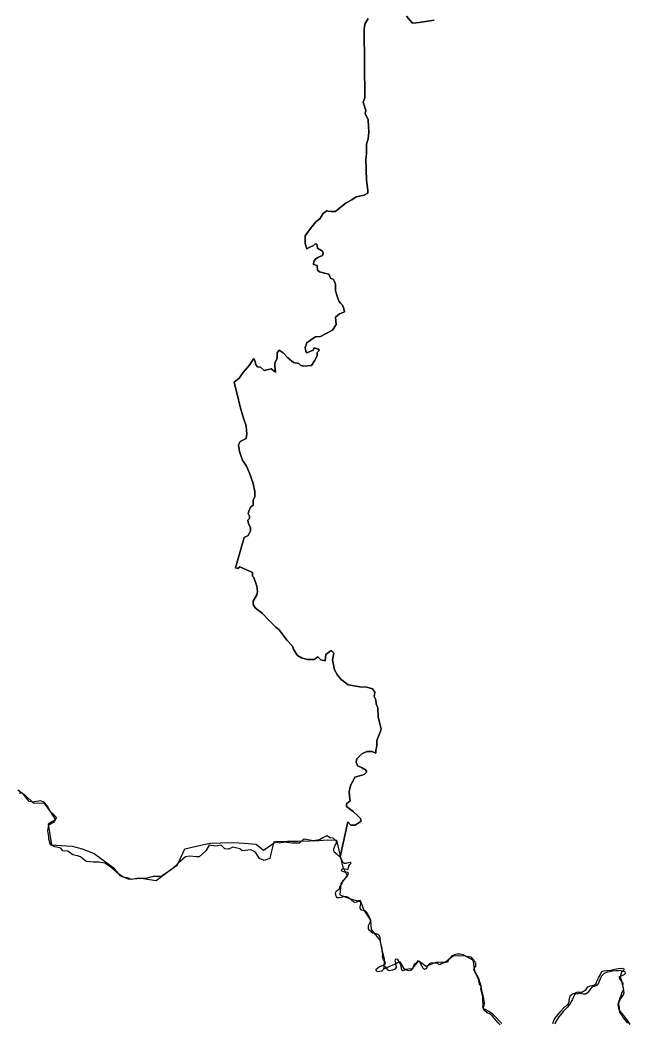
# Model space of a CAD drawing. Header units: inches. Extents: x 33.9 to 41.9, y -4.8 to 5.4.
# Drawn here: x 37.0941 to 37.2389, y -0.6788 to -0.4407 of the extents above; entities that cross this region are included whole.
import ezdxf

# ---------------------------------------------------------------- set-up
doc = ezdxf.new("R2010")
doc.units = ezdxf.units.IN
doc.header["$MEASUREMENT"] = 0
doc.layers.add('Counties', color=7, linetype='Continuous')

msp = doc.modelspace()

# ---------------------------------------------------------------- linework, layer by layer
at = {"layer": 'Counties'}
for points in [[(37.17671, -0.44033), (37.17593, -0.44169), (37.17574, -0.44305), (37.17593, -0.45918), (37.17554, -0.46025), (37.17612, -0.4622), (37.17603, -0.46288), (37.1767, -0.46443), (37.1768, -0.46589), (37.1769, -0.46735), (37.1767, -0.4689), (37.17631, -0.47016), (37.17631, -0.4725), (37.17612, -0.47376), (37.17631, -0.47872), (37.1766, -0.48114), (37.1766, -0.48182), (37.17573, -0.48231), (37.17389, -0.4827), (37.17283, -0.48338), (37.17147, -0.48416), (37.17041, -0.48503), (37.16944, -0.48581), (37.16886, -0.4862), (37.16789, -0.4862), (37.16711, -0.4861), (37.16682, -0.48601), (37.16605, -0.48669), (37.16527, -0.48795), (37.1643, -0.48863), (37.16334, -0.4898), (37.16256, -0.49087), (37.16179, -0.49194), (37.16179, -0.49281), (37.16179, -0.49378), (37.16217, -0.49504), (37.16285, -0.49466), (37.16372, -0.49427), (37.16411, -0.49388), (37.1645, -0.49397), (37.16469, -0.49485), (37.16508, -0.49514), (37.16585, -0.49563), (37.16605, -0.49611), (37.16585, -0.4966), (37.16479, -0.49708), (37.16421, -0.49747), (37.16382, -0.49796), (37.16372, -0.49874), (37.16459, -0.49903), (37.16469, -0.5001), (37.16517, -0.50048), (37.16663, -0.50087), (37.1674, -0.50107), (37.16759, -0.50165), (37.16779, -0.50204), (37.16847, -0.50233), (37.16866, -0.50262), (37.16895, -0.5034), (37.16895, -0.50505), (37.16934, -0.50631), (37.16972, -0.50748), (37.17011, -0.50797), (37.17059, -0.50845), (37.17088, -0.50894), (37.17108, -0.51001), (37.16992, -0.51049), (37.16895, -0.51127), (37.16914, -0.51302), (37.16827, -0.51438), (37.16662, -0.51525), (37.16537, -0.51584), (37.1642, -0.51594), (37.16333, -0.51652), (37.16217, -0.51739), (37.16178, -0.51846), (37.16188, -0.51943), (37.16217, -0.51973), (37.16362, -0.51914), (37.16391, -0.51856), (37.16488, -0.51885), (37.16517, -0.51914), (37.16459, -0.51963), (37.16459, -0.52041), (37.16401, -0.52167), (37.16323, -0.52274), (37.16139, -0.52293), (37.16072, -0.52274), (37.16023, -0.52225), (37.15897, -0.52206), (37.15762, -0.52089), (37.15655, -0.51973), (37.15558, -0.51914), (37.1551, -0.51973), (37.1551, -0.52099), (37.15452, -0.52216), (37.15452, -0.52294), (37.15471, -0.52429), (37.15365, -0.52352), (37.152, -0.52391), (37.15113, -0.52313), (37.15045, -0.52303), (37.15016, -0.52265), (37.14977, -0.52167), (37.14958, -0.52109), (37.14842, -0.52274), (37.14706, -0.52439), (37.1461, -0.52576), (37.14493, -0.52673), (37.1459, -0.53091), (37.14638, -0.53285), (37.14716, -0.53547), (37.14774, -0.53703), (37.14784, -0.53819), (37.14793, -0.53887), (37.14774, -0.54004), (37.14629, -0.54082), (37.1459, -0.54159), (37.14619, -0.54315), (37.14648, -0.54412), (37.14686, -0.54519), (37.14783, -0.54665), (37.14851, -0.5483), (37.14938, -0.55073), (37.14977, -0.55267), (37.14977, -0.55393), (37.14938, -0.55471), (37.14938, -0.55588), (37.1488, -0.55636), (37.14841, -0.55734), (37.14822, -0.55792), (37.14851, -0.5585), (37.14851, -0.55908), (37.14812, -0.55947), (37.14831, -0.56025), (37.1488, -0.56132), (37.1488, -0.562), (37.14822, -0.56307), (37.14725, -0.56355), (37.14521, -0.57075), (37.14579, -0.57094), (37.14628, -0.57055), (37.14928, -0.57191), (37.14928, -0.57278), (37.14957, -0.57308), (37.15025, -0.57512), (37.15044, -0.57638), (37.15025, -0.57716), (37.14937, -0.57871), (37.14937, -0.57949), (37.14986, -0.58027), (37.1516, -0.58163), (37.15315, -0.58318), (37.1548, -0.58483), (37.15557, -0.58551), (37.15751, -0.58804), (37.15877, -0.5894), (37.15896, -0.59008), (37.15944, -0.59086), (37.15993, -0.59163), (37.16089, -0.59212), (37.16225, -0.59251), (37.16389, -0.59251), (37.16477, -0.59192), (37.16544, -0.5926), (37.16651, -0.59289), (37.1667, -0.59134), (37.16796, -0.59037), (37.16854, -0.59105), (37.16825, -0.5926), (37.16874, -0.59503), (37.16941, -0.59629), (37.17028, -0.59727), (37.17193, -0.59853), (37.17474, -0.59901), (37.17638, -0.59911), (37.17774, -0.5995), (37.17832, -0.60028), (37.17813, -0.60134), (37.17851, -0.60212), (37.17861, -0.60309), (37.179, -0.60406), (37.17909, -0.6062), (37.17958, -0.60805), (37.17977, -0.60902), (37.17958, -0.6098), (37.1788, -0.61174), (37.1788, -0.61301), (37.17851, -0.61417), (37.17851, -0.61475), (37.17764, -0.61437), (37.17638, -0.61437), (37.17522, -0.61495), (37.17406, -0.61612), (37.17386, -0.61689), (37.17415, -0.61777), (37.17512, -0.61816), (37.17609, -0.61874), (37.17638, -0.61922), (37.1758, -0.61981), (37.17357, -0.62049), (37.17338, -0.62088), (37.1726, -0.62234), (37.17221, -0.62379), (37.17231, -0.62496), (37.17241, -0.62613), (37.17154, -0.6268), (37.17154, -0.62748), (37.17318, -0.62865), (37.17415, -0.62962), (37.17492, -0.6303), (37.17502, -0.63089), (37.17366, -0.63186), (37.1726, -0.63186), (37.17192, -0.63108), (37.17007, -0.63939), (37.16968, -0.63912), (37.16932, -0.63887), (37.16867, -0.63827), (37.16853, -0.63782), (37.16858, -0.63748), (37.16872, -0.63713), (37.1689, -0.63666), (37.16917, -0.63625), (37.16921, -0.63565), (37.16842, -0.63499), (37.16772, -0.63487), (37.1669, -0.6344), (37.16596, -0.63487), (37.16514, -0.63534), (37.16373, -0.63558), (37.1615, -0.63523), (37.16032, -0.63617), (37.15868, -0.63617), (37.15668, -0.63594), (37.15563, -0.63617), (37.15434, -0.63582), (37.1541, -0.63676), (37.15363, -0.63865), (37.1534, -0.63983), (37.15199, -0.6403), (37.15093, -0.63983), (37.14999, -0.6383), (37.14882, -0.63771), (37.14682, -0.63794), (37.14624, -0.63747), (37.14459, -0.63712), (37.14354, -0.63759), (37.14271, -0.63747), (37.14178, -0.63665), (37.14048, -0.63688), (37.13896, -0.63665), (37.13814, -0.63795), (37.13661, -0.63936), (37.13591, -0.63936), (37.13438, -0.63924), (37.13332, -0.63936), (37.13156, -0.64101), (37.13004, -0.64243), (37.12757, -0.64408), (37.1257, -0.64408), (37.12382, -0.64456), (37.12182, -0.64456), (37.12053, -0.64479), (37.11983, -0.64444), (37.11853, -0.6442), (37.11701, -0.64314), (37.1156, -0.64184), (37.11419, -0.6409), (37.11266, -0.64066), (37.11149, -0.64066), (37.10973, -0.64054), (37.10844, -0.63936), (37.10773, -0.63913), (37.10656, -0.63889), (37.10539, -0.63807), (37.10421, -0.63795), (37.10374, -0.63736), (37.10233, -0.637), (37.10128, -0.63653), (37.10104, -0.63571), (37.10092, -0.63523), (37.10092, -0.63464), (37.10069, -0.63323), (37.10092, -0.63181), (37.10221, -0.6311), (37.10268, -0.63004), (37.10198, -0.62933), (37.10139, -0.62886), (37.10069, -0.62756), (37.09975, -0.62638), (37.09892, -0.62614), (37.09693, -0.62638), (37.09622, -0.62626), (37.09564, -0.62556), (37.0947, -0.62437), (37.09388, -0.62426)], [(37.17671, -0.44033), (37.17593, -0.44169), (37.17574, -0.44305), (37.17593, -0.45918), (37.17554, -0.46025), (37.17612, -0.4622), (37.17603, -0.46288), (37.1767, -0.46443), (37.1768, -0.46589), (37.1769, -0.46735), (37.1767, -0.4689), (37.17631, -0.47016), (37.17631, -0.4725), (37.17612, -0.47376), (37.17631, -0.47872), (37.1766, -0.48114), (37.1766, -0.48182), (37.17573, -0.48231), (37.17389, -0.4827), (37.17283, -0.48338), (37.17147, -0.48416), (37.17041, -0.48503), (37.16944, -0.48581), (37.16886, -0.4862), (37.16789, -0.4862), (37.16711, -0.4861), (37.16682, -0.48601), (37.16605, -0.48669), (37.16527, -0.48795), (37.1643, -0.48863), (37.16334, -0.4898), (37.16256, -0.49087), (37.16179, -0.49194), (37.16179, -0.49281), (37.16179, -0.49378), (37.16217, -0.49504), (37.16285, -0.49466), (37.16372, -0.49427), (37.16411, -0.49388), (37.1645, -0.49397), (37.16469, -0.49485), (37.16508, -0.49514), (37.16585, -0.49563), (37.16605, -0.49611), (37.16585, -0.4966), (37.16479, -0.49708), (37.16421, -0.49747), (37.16382, -0.49796), (37.16372, -0.49874), (37.16459, -0.49903), (37.16469, -0.5001), (37.16517, -0.50048), (37.16663, -0.50087), (37.1674, -0.50107), (37.16759, -0.50165), (37.16779, -0.50204), (37.16847, -0.50233), (37.16866, -0.50262), (37.16895, -0.5034), (37.16895, -0.50505), (37.16934, -0.50631), (37.16972, -0.50748), (37.17011, -0.50797), (37.17059, -0.50845), (37.17088, -0.50894), (37.17108, -0.51001), (37.16992, -0.51049), (37.16895, -0.51127), (37.16914, -0.51302), (37.16827, -0.51438), (37.16662, -0.51525), (37.16537, -0.51584), (37.1642, -0.51594), (37.16333, -0.51652), (37.16217, -0.51739), (37.16178, -0.51846), (37.16188, -0.51943), (37.16217, -0.51973), (37.16362, -0.51914), (37.16391, -0.51856), (37.16488, -0.51885), (37.16517, -0.51914), (37.16459, -0.51963), (37.16459, -0.52041), (37.16401, -0.52167), (37.16323, -0.52274), (37.16139, -0.52293), (37.16072, -0.52274), (37.16023, -0.52225), (37.15897, -0.52206), (37.15762, -0.52089), (37.15655, -0.51973), (37.15558, -0.51914), (37.1551, -0.51973), (37.1551, -0.52099), (37.15452, -0.52216), (37.15452, -0.52294), (37.15471, -0.52429), (37.15365, -0.52352), (37.152, -0.52391), (37.15113, -0.52313), (37.15045, -0.52303), (37.15016, -0.52265), (37.14977, -0.52167), (37.14958, -0.52109), (37.14842, -0.52274), (37.14706, -0.52439), (37.1461, -0.52576), (37.14493, -0.52673), (37.1459, -0.53091), (37.14638, -0.53285), (37.14716, -0.53547), (37.14774, -0.53703), (37.14784, -0.53819), (37.14793, -0.53887), (37.14774, -0.54004), (37.14629, -0.54082), (37.1459, -0.54159), (37.14619, -0.54315), (37.14648, -0.54412), (37.14686, -0.54519), (37.14783, -0.54665), (37.14851, -0.5483), (37.14938, -0.55073), (37.14977, -0.55267), (37.14977, -0.55393), (37.14938, -0.55471), (37.14938, -0.55588), (37.1488, -0.55636), (37.14841, -0.55734), (37.14822, -0.55792), (37.14851, -0.5585), (37.14851, -0.55908), (37.14812, -0.55947), (37.14831, -0.56025), (37.1488, -0.56132), (37.1488, -0.562), (37.14822, -0.56307), (37.14725, -0.56355), (37.14521, -0.57075), (37.14579, -0.57094), (37.14628, -0.57055), (37.14928, -0.57191), (37.14928, -0.57278), (37.14957, -0.57308), (37.15025, -0.57512), (37.15044, -0.57638), (37.15025, -0.57716), (37.14937, -0.57871), (37.14937, -0.57949), (37.14986, -0.58027), (37.1516, -0.58163), (37.15315, -0.58318), (37.1548, -0.58483), (37.15557, -0.58551), (37.15751, -0.58804), (37.15877, -0.5894), (37.15896, -0.59008), (37.15944, -0.59086), (37.15993, -0.59163), (37.16089, -0.59212), (37.16225, -0.59251), (37.16389, -0.59251), (37.16477, -0.59192), (37.16544, -0.5926), (37.16651, -0.59289), (37.1667, -0.59134), (37.16796, -0.59037), (37.16854, -0.59105), (37.16825, -0.5926), (37.16874, -0.59503), (37.16941, -0.59629), (37.17028, -0.59727), (37.17193, -0.59853), (37.17474, -0.59901), (37.17638, -0.59911), (37.17774, -0.5995), (37.17832, -0.60028), (37.17813, -0.60134), (37.17851, -0.60212), (37.17861, -0.60309), (37.179, -0.60406), (37.17909, -0.6062), (37.17958, -0.60805), (37.17977, -0.60902), (37.17958, -0.6098), (37.1788, -0.61174), (37.1788, -0.61301), (37.17851, -0.61417), (37.17851, -0.61475), (37.17764, -0.61437), (37.17638, -0.61437), (37.17522, -0.61495), (37.17406, -0.61612), (37.17386, -0.61689), (37.17415, -0.61777), (37.17512, -0.61816), (37.17609, -0.61874), (37.17638, -0.61922), (37.1758, -0.61981), (37.17357, -0.62049), (37.17338, -0.62088), (37.1726, -0.62234), (37.17221, -0.62379), (37.17231, -0.62496), (37.17241, -0.62613), (37.17154, -0.6268), (37.17154, -0.62748), (37.17318, -0.62865), (37.17415, -0.62962), (37.17492, -0.6303), (37.17502, -0.63089), (37.17366, -0.63186), (37.1726, -0.63186), (37.17192, -0.63108), (37.17007, -0.63939), (37.16968, -0.63912), (37.16932, -0.63887), (37.16867, -0.63827), (37.16853, -0.63782), (37.16858, -0.63748), (37.16872, -0.63713), (37.1689, -0.63666), (37.16917, -0.63625), (37.16921, -0.63565), (37.16842, -0.63499), (37.16772, -0.63487), (37.1669, -0.6344), (37.16596, -0.63487), (37.16514, -0.63534), (37.16373, -0.63558), (37.1615, -0.63523), (37.16032, -0.63617), (37.15868, -0.63617), (37.15668, -0.63594), (37.15563, -0.63617), (37.15434, -0.63582), (37.1541, -0.63676), (37.15363, -0.63865), (37.1534, -0.63983), (37.15199, -0.6403), (37.15093, -0.63983), (37.14999, -0.6383), (37.14882, -0.63771), (37.14682, -0.63794), (37.14624, -0.63747), (37.14459, -0.63712), (37.14354, -0.63759), (37.14271, -0.63747), (37.14178, -0.63665), (37.14048, -0.63688), (37.13896, -0.63665), (37.13814, -0.63795), (37.13661, -0.63936), (37.13591, -0.63936), (37.13438, -0.63924), (37.13332, -0.63936), (37.13156, -0.64101), (37.13004, -0.64243), (37.12757, -0.64408), (37.1257, -0.64408), (37.12382, -0.64456), (37.12182, -0.64456), (37.12053, -0.64479), (37.11983, -0.64444), (37.11853, -0.6442), (37.11701, -0.64314), (37.1156, -0.64184), (37.11419, -0.6409), (37.11266, -0.64066), (37.11149, -0.64066), (37.10973, -0.64054), (37.10844, -0.63936), (37.10773, -0.63913), (37.10656, -0.63889), (37.10539, -0.63807), (37.10421, -0.63795), (37.10374, -0.63736), (37.10233, -0.637), (37.10128, -0.63653), (37.10104, -0.63571), (37.10092, -0.63523), (37.10092, -0.63464), (37.10069, -0.63323), (37.10092, -0.63181), (37.10221, -0.6311), (37.10268, -0.63004), (37.10198, -0.62933), (37.10139, -0.62886), (37.10069, -0.62756), (37.09975, -0.62638), (37.09892, -0.62614), (37.09693, -0.62638), (37.09622, -0.62626), (37.09564, -0.62556), (37.0947, -0.62437), (37.09388, -0.62426)], [(37.20803, -0.67928), (37.20756, -0.67878), (37.20701, -0.67816), (37.20674, -0.67775), (37.20625, -0.6772), (37.20571, -0.67679), (37.20498, -0.67643), (37.20437, -0.67586), (37.20408, -0.67551), (37.2041, -0.67506), (37.20426, -0.67463), (37.20433, -0.67406), (37.20428, -0.6736), (37.2042, -0.67312), (37.20408, -0.67262), (37.20393, -0.67203), (37.20372, -0.67102), (37.20354, -0.67009), (37.20316, -0.66961), (37.20303, -0.66906), (37.20289, -0.66856), (37.20276, -0.66801), (37.2024, -0.66749), (37.20228, -0.66715), (37.20206, -0.66662), (37.20179, -0.66612), (37.20199, -0.66576), (37.20226, -0.66535), (37.20224, -0.66482), (37.20204, -0.66421), (37.20168, -0.6638), (37.20134, -0.66339), (37.20116, -0.6632), (37.20064, -0.66311), (37.20005, -0.66307), (37.1996, -0.66284), (37.19924, -0.66263), (37.19852, -0.66252), (37.19781, -0.66254), (37.19718, -0.66267), (37.19684, -0.66279), (37.19653, -0.66299), (37.19616, -0.66338), (37.19589, -0.66368), (37.19573, -0.66409), (37.19544, -0.66443), (37.19517, -0.66452), (37.19472, -0.66454), (37.19424, -0.66472), (37.1939, -0.66493), (37.19347, -0.66495), (37.19327, -0.66474), (37.19284, -0.66465), (37.19234, -0.66463), (37.19173, -0.66456), (37.19132, -0.66474), (37.19105, -0.66504), (37.19083, -0.66536), (37.19065, -0.6657), (37.19042, -0.66599), (37.19006, -0.66615), (37.18976, -0.66588), (37.18956, -0.66542), (37.18913, -0.66476), (37.18904, -0.6644), (37.1885, -0.6641), (37.18823, -0.66439), (37.188, -0.66474), (37.18762, -0.66494), (37.18744, -0.66533), (37.1873, -0.66572), (37.18696, -0.66631), (37.18642, -0.66649), (37.1856, -0.66622), (37.18536, -0.66628), (37.18499, -0.66646), (37.18481, -0.6664), (37.18463, -0.66587), (37.18456, -0.66533), (37.18436, -0.66485), (37.184, -0.66416), (37.18373, -0.6638), (37.18317, -0.66373), (37.18301, -0.66407), (37.18317, -0.66443), (37.18323, -0.66475), (37.18328, -0.66521), (37.18337, -0.66544), (37.18334, -0.66566), (37.18305, -0.66603), (37.18251, -0.66628), (37.18181, -0.66646), (37.18144, -0.6663), (37.18108, -0.6658), (37.18072, -0.66541), (37.18047, -0.66571), (37.18036, -0.66598), (37.18022, -0.66632), (37.17993, -0.66653), (37.17977, -0.66657), (37.1795, -0.66664), (37.17918, -0.66673), (37.17873, -0.66655), (37.17851, -0.66614), (37.17898, -0.66575), (37.17937, -0.66546), (37.18013, -0.66518), (37.18061, -0.66493), (37.18084, -0.6647), (37.1807, -0.66427), (37.18034, -0.66384), (37.18012, -0.66311), (37.18016, -0.66256), (37.18007, -0.6617), (37.18001, -0.66108), (37.17978, -0.66035), (37.17969, -0.65983), (37.17962, -0.65937), (37.17958, -0.65862), (37.1794, -0.65816), (37.17911, -0.6578), (37.17863, -0.6577), (37.17811, -0.65759), (37.17782, -0.65752), (37.17753, -0.65736), (37.1775, -0.6572), (37.17714, -0.65695), (37.17696, -0.6567), (37.1768, -0.65647), (37.1768, -0.65606), (37.17683, -0.6557), (37.17692, -0.65538), (37.1771, -0.65506), (37.17728, -0.65479), (37.17726, -0.65447), (37.17717, -0.6541), (37.17706, -0.65369), (37.17672, -0.65314), (37.17649, -0.65269), (37.17611, -0.65232), (37.17581, -0.65223), (37.17523, -0.65209), (37.17498, -0.652), (37.17484, -0.65162), (37.1748, -0.65127), (37.17493, -0.65093), (37.175, -0.65057), (37.17498, -0.6502), (37.17487, -0.64979), (37.17451, -0.64981), (37.17428, -0.65002), (37.17401, -0.65018), (37.17347, -0.65022), (37.17326, -0.65004), (37.1729, -0.64981), (37.17265, -0.64961), (37.17231, -0.64929), (37.17195, -0.64906), (37.17168, -0.64892), (37.17123, -0.64885), (37.1708, -0.6489), (37.17028, -0.64903), (37.16992, -0.64915), (37.16938, -0.64912), (37.16922, -0.6489), (37.16902, -0.64851), (37.16899, -0.64798), (37.1692, -0.6475), (37.1699, -0.64701), (37.16997, -0.64657), (37.17019, -0.64619), (37.17044, -0.64587), (37.17063, -0.64536), (37.17083, -0.64491), (37.17124, -0.64452), (37.17164, -0.64409), (37.17192, -0.64375), (37.17203, -0.64338), (37.17187, -0.64311), (37.17144, -0.64306), (37.17113, -0.64302), (37.17072, -0.6429), (37.17036, -0.6427), (37.17045, -0.6424), (37.17072, -0.6422), (37.17113, -0.64224), (37.17169, -0.64236), (37.17199, -0.64229), (37.17205, -0.64202), (37.17215, -0.64165), (37.17235, -0.64124), (37.17264, -0.6409), (37.1724, -0.64074), (37.17163, -0.64092), (37.17138, -0.64097), (37.17108, -0.64099), (37.1707, -0.64072), (37.17045, -0.64021), (37.17027, -0.63976), (37.17007, -0.63939), (37.17192, -0.63108), (37.1726, -0.63186), (37.17366, -0.63186), (37.17502, -0.63089), (37.17492, -0.6303), (37.17415, -0.62962), (37.17318, -0.62865), (37.17154, -0.62748), (37.17154, -0.6268), (37.17241, -0.62613), (37.17231, -0.62496), (37.17221, -0.62379), (37.1726, -0.62234), (37.17338, -0.62088), (37.17357, -0.62049), (37.1758, -0.61981), (37.17638, -0.61922), (37.17609, -0.61874), (37.17512, -0.61816), (37.17415, -0.61777), (37.17386, -0.61689), (37.17406, -0.61612), (37.17522, -0.61495), (37.17638, -0.61437), (37.17764, -0.61437), (37.17851, -0.61475), (37.17851, -0.61417), (37.1788, -0.61301), (37.1788, -0.61174), (37.17958, -0.6098), (37.17977, -0.60902), (37.17958, -0.60805), (37.17909, -0.6062), (37.179, -0.60406), (37.17861, -0.60309), (37.17851, -0.60212), (37.17813, -0.60134), (37.17832, -0.60028), (37.17774, -0.5995), (37.17638, -0.59911), (37.17474, -0.59901), (37.17193, -0.59853), (37.17028, -0.59727), (37.16941, -0.59629), (37.16874, -0.59503), (37.16825, -0.5926), (37.16854, -0.59105), (37.16796, -0.59037), (37.1667, -0.59134), (37.16651, -0.59289), (37.16544, -0.5926), (37.16477, -0.59192), (37.16389, -0.59251), (37.16225, -0.59251), (37.16089, -0.59212), (37.15993, -0.59163), (37.15944, -0.59086), (37.15896, -0.59008), (37.15877, -0.5894), (37.15751, -0.58804), (37.15557, -0.58551), (37.1548, -0.58483), (37.15315, -0.58318), (37.1516, -0.58163), (37.14986, -0.58027), (37.14937, -0.57949), (37.14937, -0.57871), (37.15025, -0.57716), (37.15044, -0.57638), (37.15025, -0.57512), (37.14957, -0.57308), (37.14928, -0.57278), (37.14928, -0.57191), (37.14628, -0.57055), (37.14579, -0.57094), (37.14521, -0.57075), (37.14725, -0.56355), (37.14822, -0.56307), (37.1488, -0.562), (37.1488, -0.56132), (37.14831, -0.56025), (37.14812, -0.55947), (37.14851, -0.55908), (37.14851, -0.5585), (37.14822, -0.55792), (37.14841, -0.55734), (37.1488, -0.55636), (37.14938, -0.55588), (37.14938, -0.55471), (37.14977, -0.55393), (37.14977, -0.55267), (37.14938, -0.55073), (37.14851, -0.5483), (37.14783, -0.54665), (37.14686, -0.54519), (37.14648, -0.54412), (37.14619, -0.54315), (37.1459, -0.54159), (37.14629, -0.54082), (37.14774, -0.54004), (37.14793, -0.53887), (37.14784, -0.53819), (37.14774, -0.53703), (37.14716, -0.53547), (37.14638, -0.53285), (37.1459, -0.53091), (37.14493, -0.52673), (37.1461, -0.52576), (37.14706, -0.52439), (37.14842, -0.52274), (37.14958, -0.52109), (37.14977, -0.52167), (37.15016, -0.52265), (37.15045, -0.52303), (37.15113, -0.52313), (37.152, -0.52391), (37.15365, -0.52352), (37.15471, -0.52429), (37.15452, -0.52294), (37.15452, -0.52216), (37.1551, -0.52099), (37.1551, -0.51973), (37.15558, -0.51914), (37.15655, -0.51973), (37.15762, -0.52089), (37.15897, -0.52206), (37.16023, -0.52225), (37.16072, -0.52274), (37.16139, -0.52293), (37.16323, -0.52274), (37.16401, -0.52167), (37.16459, -0.52041), (37.16459, -0.51963), (37.16517, -0.51914), (37.16488, -0.51885), (37.16391, -0.51856), (37.16362, -0.51914), (37.16217, -0.51973), (37.16188, -0.51943), (37.16178, -0.51846), (37.16217, -0.51739), (37.16333, -0.51652), (37.1642, -0.51594), (37.16537, -0.51584), (37.16662, -0.51525), (37.16827, -0.51438), (37.16914, -0.51302), (37.16895, -0.51127), (37.16992, -0.51049), (37.17108, -0.51001), (37.17088, -0.50894), (37.17059, -0.50845), (37.17011, -0.50797), (37.16972, -0.50748), (37.16934, -0.50631), (37.16895, -0.50505), (37.16895, -0.5034), (37.16866, -0.50262), (37.16847, -0.50233), (37.16779, -0.50204), (37.16759, -0.50165), (37.1674, -0.50107), (37.16663, -0.50087), (37.16517, -0.50048), (37.16469, -0.5001), (37.16459, -0.49903), (37.16372, -0.49874), (37.16382, -0.49796), (37.16421, -0.49747), (37.16479, -0.49708), (37.16585, -0.4966), (37.16605, -0.49611), (37.16585, -0.49563), (37.16508, -0.49514), (37.16469, -0.49485), (37.1645, -0.49397), (37.16411, -0.49388), (37.16372, -0.49427), (37.16285, -0.49466), (37.16217, -0.49504), (37.16179, -0.49378), (37.16179, -0.49281), (37.16179, -0.49194), (37.16256, -0.49087), (37.16334, -0.4898), (37.1643, -0.48863), (37.16527, -0.48795), (37.16605, -0.48669), (37.16682, -0.48601), (37.16711, -0.4861), (37.16789, -0.4862), (37.16886, -0.4862), (37.16944, -0.48581), (37.17041, -0.48503), (37.17147, -0.48416), (37.17283, -0.48338), (37.17389, -0.4827), (37.17573, -0.48231), (37.1766, -0.48182), (37.1766, -0.48114), (37.17631, -0.47872), (37.17612, -0.47376), (37.17631, -0.4725), (37.17631, -0.47016), (37.1767, -0.4689), (37.1769, -0.46735), (37.1768, -0.46589), (37.1767, -0.46443), (37.17603, -0.46288), (37.17612, -0.4622), (37.17554, -0.46025), (37.17593, -0.45918), (37.17574, -0.44305), (37.17593, -0.44169), (37.17671, -0.44033)], [(37.20803, -0.67928), (37.20756, -0.67878), (37.20701, -0.67816), (37.20674, -0.67775), (37.20625, -0.6772), (37.20571, -0.67679), (37.20498, -0.67643), (37.20437, -0.67586), (37.20408, -0.67551), (37.2041, -0.67506), (37.20426, -0.67463), (37.20433, -0.67406), (37.20428, -0.6736), (37.2042, -0.67312), (37.20408, -0.67262), (37.20393, -0.67203), (37.20372, -0.67102), (37.20354, -0.67009), (37.20316, -0.66961), (37.20303, -0.66906), (37.20289, -0.66856), (37.20276, -0.66801), (37.2024, -0.66749), (37.20228, -0.66715), (37.20206, -0.66662), (37.20179, -0.66612), (37.20199, -0.66576), (37.20226, -0.66535), (37.20224, -0.66482), (37.20204, -0.66421), (37.20168, -0.6638), (37.20134, -0.66339), (37.20116, -0.6632), (37.20064, -0.66311), (37.20005, -0.66307), (37.1996, -0.66284), (37.19924, -0.66263), (37.19852, -0.66252), (37.19781, -0.66254), (37.19718, -0.66267), (37.19684, -0.66279), (37.19653, -0.66299), (37.19616, -0.66338), (37.19589, -0.66368), (37.19573, -0.66409), (37.19544, -0.66443), (37.19517, -0.66452), (37.19472, -0.66454), (37.19424, -0.66472), (37.1939, -0.66493), (37.19347, -0.66495), (37.19327, -0.66474), (37.19284, -0.66465), (37.19234, -0.66463), (37.19173, -0.66456), (37.19132, -0.66474), (37.19105, -0.66504), (37.19083, -0.66536), (37.19065, -0.6657), (37.19042, -0.66599), (37.19006, -0.66615), (37.18976, -0.66588), (37.18956, -0.66542), (37.18913, -0.66476), (37.18904, -0.6644), (37.1885, -0.6641), (37.18823, -0.66439), (37.188, -0.66474), (37.18762, -0.66494), (37.18744, -0.66533), (37.1873, -0.66572), (37.18696, -0.66631), (37.18642, -0.66649), (37.1856, -0.66622), (37.18536, -0.66628), (37.18499, -0.66646), (37.18481, -0.6664), (37.18463, -0.66587), (37.18456, -0.66533), (37.18436, -0.66485), (37.184, -0.66416), (37.18373, -0.6638), (37.18317, -0.66373), (37.18301, -0.66407), (37.18317, -0.66443), (37.18323, -0.66475), (37.18328, -0.66521), (37.18337, -0.66544), (37.18334, -0.66566), (37.18305, -0.66603), (37.18251, -0.66628), (37.18181, -0.66646), (37.18144, -0.6663), (37.18108, -0.6658), (37.18072, -0.66541), (37.18047, -0.66571), (37.18036, -0.66598), (37.18022, -0.66632), (37.17993, -0.66653), (37.17977, -0.66657), (37.1795, -0.66664), (37.17918, -0.66673), (37.17873, -0.66655), (37.17851, -0.66614), (37.17898, -0.66575), (37.17937, -0.66546), (37.18013, -0.66518), (37.18061, -0.66493), (37.18084, -0.6647), (37.1807, -0.66427), (37.18034, -0.66384), (37.18012, -0.66311), (37.18016, -0.66256), (37.18007, -0.6617), (37.18001, -0.66108), (37.17978, -0.66035), (37.17969, -0.65983), (37.17962, -0.65937), (37.17958, -0.65862), (37.1794, -0.65816), (37.17911, -0.6578), (37.17863, -0.6577), (37.17811, -0.65759), (37.17782, -0.65752), (37.17753, -0.65736), (37.1775, -0.6572), (37.17714, -0.65695), (37.17696, -0.6567), (37.1768, -0.65647), (37.1768, -0.65606), (37.17683, -0.6557), (37.17692, -0.65538), (37.1771, -0.65506), (37.17728, -0.65479), (37.17726, -0.65447), (37.17717, -0.6541), (37.17706, -0.65369), (37.17672, -0.65314), (37.17649, -0.65269), (37.17611, -0.65232), (37.17581, -0.65223), (37.17523, -0.65209), (37.17498, -0.652), (37.17484, -0.65162), (37.1748, -0.65127), (37.17493, -0.65093), (37.175, -0.65057), (37.17498, -0.6502), (37.17487, -0.64979), (37.17451, -0.64981), (37.17428, -0.65002), (37.17401, -0.65018), (37.17347, -0.65022), (37.17326, -0.65004), (37.1729, -0.64981), (37.17265, -0.64961), (37.17231, -0.64929), (37.17195, -0.64906), (37.17168, -0.64892), (37.17123, -0.64885), (37.1708, -0.6489), (37.17028, -0.64903), (37.16992, -0.64915), (37.16938, -0.64912), (37.16922, -0.6489), (37.16902, -0.64851), (37.16899, -0.64798), (37.1692, -0.6475), (37.1699, -0.64701), (37.16997, -0.64657), (37.17019, -0.64619), (37.17044, -0.64587), (37.17063, -0.64536), (37.17083, -0.64491), (37.17124, -0.64452), (37.17164, -0.64409), (37.17192, -0.64375), (37.17203, -0.64338), (37.17187, -0.64311), (37.17144, -0.64306), (37.17113, -0.64302), (37.17072, -0.6429), (37.17036, -0.6427), (37.17045, -0.6424), (37.17072, -0.6422), (37.17113, -0.64224), (37.17169, -0.64236), (37.17199, -0.64229), (37.17205, -0.64202), (37.17215, -0.64165), (37.17235, -0.64124), (37.17264, -0.6409), (37.1724, -0.64074), (37.17163, -0.64092), (37.17138, -0.64097), (37.17108, -0.64099), (37.1707, -0.64072), (37.17045, -0.64021), (37.17027, -0.63976), (37.17007, -0.63939), (37.17192, -0.63108), (37.1726, -0.63186), (37.17366, -0.63186), (37.17502, -0.63089), (37.17492, -0.6303), (37.17415, -0.62962), (37.17318, -0.62865), (37.17154, -0.62748), (37.17154, -0.6268), (37.17241, -0.62613), (37.17231, -0.62496), (37.17221, -0.62379), (37.1726, -0.62234), (37.17338, -0.62088), (37.17357, -0.62049), (37.1758, -0.61981), (37.17638, -0.61922), (37.17609, -0.61874), (37.17512, -0.61816), (37.17415, -0.61777), (37.17386, -0.61689), (37.17406, -0.61612), (37.17522, -0.61495), (37.17638, -0.61437), (37.17764, -0.61437), (37.17851, -0.61475), (37.17851, -0.61417), (37.1788, -0.61301), (37.1788, -0.61174), (37.17958, -0.6098), (37.17977, -0.60902), (37.17958, -0.60805), (37.17909, -0.6062), (37.179, -0.60406), (37.17861, -0.60309), (37.17851, -0.60212), (37.17813, -0.60134), (37.17832, -0.60028), (37.17774, -0.5995), (37.17638, -0.59911), (37.17474, -0.59901), (37.17193, -0.59853), (37.17028, -0.59727), (37.16941, -0.59629), (37.16874, -0.59503), (37.16825, -0.5926), (37.16854, -0.59105), (37.16796, -0.59037), (37.1667, -0.59134), (37.16651, -0.59289), (37.16544, -0.5926), (37.16477, -0.59192), (37.16389, -0.59251), (37.16225, -0.59251), (37.16089, -0.59212), (37.15993, -0.59163), (37.15944, -0.59086), (37.15896, -0.59008), (37.15877, -0.5894), (37.15751, -0.58804), (37.15557, -0.58551), (37.1548, -0.58483), (37.15315, -0.58318), (37.1516, -0.58163), (37.14986, -0.58027), (37.14937, -0.57949), (37.14937, -0.57871), (37.15025, -0.57716), (37.15044, -0.57638), (37.15025, -0.57512), (37.14957, -0.57308), (37.14928, -0.57278), (37.14928, -0.57191), (37.14628, -0.57055), (37.14579, -0.57094), (37.14521, -0.57075), (37.14725, -0.56355), (37.14822, -0.56307), (37.1488, -0.562), (37.1488, -0.56132), (37.14831, -0.56025), (37.14812, -0.55947), (37.14851, -0.55908), (37.14851, -0.5585), (37.14822, -0.55792), (37.14841, -0.55734), (37.1488, -0.55636), (37.14938, -0.55588), (37.14938, -0.55471), (37.14977, -0.55393), (37.14977, -0.55267), (37.14938, -0.55073), (37.14851, -0.5483), (37.14783, -0.54665), (37.14686, -0.54519), (37.14648, -0.54412), (37.14619, -0.54315), (37.1459, -0.54159), (37.14629, -0.54082), (37.14774, -0.54004), (37.14793, -0.53887), (37.14784, -0.53819), (37.14774, -0.53703), (37.14716, -0.53547), (37.14638, -0.53285), (37.1459, -0.53091), (37.14493, -0.52673), (37.1461, -0.52576), (37.14706, -0.52439), (37.14842, -0.52274), (37.14958, -0.52109), (37.14977, -0.52167), (37.15016, -0.52265), (37.15045, -0.52303), (37.15113, -0.52313), (37.152, -0.52391), (37.15365, -0.52352), (37.15471, -0.52429), (37.15452, -0.52294), (37.15452, -0.52216), (37.1551, -0.52099), (37.1551, -0.51973), (37.15558, -0.51914), (37.15655, -0.51973), (37.15762, -0.52089), (37.15897, -0.52206), (37.16023, -0.52225), (37.16072, -0.52274), (37.16139, -0.52293), (37.16323, -0.52274), (37.16401, -0.52167), (37.16459, -0.52041), (37.16459, -0.51963), (37.16517, -0.51914), (37.16488, -0.51885), (37.16391, -0.51856), (37.16362, -0.51914), (37.16217, -0.51973), (37.16188, -0.51943), (37.16178, -0.51846), (37.16217, -0.51739), (37.16333, -0.51652), (37.1642, -0.51594), (37.16537, -0.51584), (37.16662, -0.51525), (37.16827, -0.51438), (37.16914, -0.51302), (37.16895, -0.51127), (37.16992, -0.51049), (37.17108, -0.51001), (37.17088, -0.50894), (37.17059, -0.50845), (37.17011, -0.50797), (37.16972, -0.50748), (37.16934, -0.50631), (37.16895, -0.50505), (37.16895, -0.5034), (37.16866, -0.50262), (37.16847, -0.50233), (37.16779, -0.50204), (37.16759, -0.50165), (37.1674, -0.50107), (37.16663, -0.50087), (37.16517, -0.50048), (37.16469, -0.5001), (37.16459, -0.49903), (37.16372, -0.49874), (37.16382, -0.49796), (37.16421, -0.49747), (37.16479, -0.49708), (37.16585, -0.4966), (37.16605, -0.49611), (37.16585, -0.49563), (37.16508, -0.49514), (37.16469, -0.49485), (37.1645, -0.49397), (37.16411, -0.49388), (37.16372, -0.49427), (37.16285, -0.49466), (37.16217, -0.49504), (37.16179, -0.49378), (37.16179, -0.49281), (37.16179, -0.49194), (37.16256, -0.49087), (37.16334, -0.4898), (37.1643, -0.48863), (37.16527, -0.48795), (37.16605, -0.48669), (37.16682, -0.48601), (37.16711, -0.4861), (37.16789, -0.4862), (37.16886, -0.4862), (37.16944, -0.48581), (37.17041, -0.48503), (37.17147, -0.48416), (37.17283, -0.48338), (37.17389, -0.4827), (37.17573, -0.48231), (37.1766, -0.48182), (37.1766, -0.48114), (37.17631, -0.47872), (37.17612, -0.47376), (37.17631, -0.4725), (37.17631, -0.47016), (37.1767, -0.4689), (37.1769, -0.46735), (37.1768, -0.46589), (37.1767, -0.46443), (37.17603, -0.46288), (37.17612, -0.4622), (37.17554, -0.46025), (37.17593, -0.45918), (37.17574, -0.44305), (37.17593, -0.44169), (37.17671, -0.44033)], [(37.19239, -0.44072), (37.18881, -0.4413), (37.18726, -0.44149), (37.18581, -0.43984)], [(37.18581, -0.43984), (37.18726, -0.44149), (37.18881, -0.4413), (37.19239, -0.44072)], [(37.19239, -0.44072), (37.18881, -0.4413), (37.18726, -0.44149), (37.18581, -0.43984)], [(37.18581, -0.43984), (37.18726, -0.44149), (37.18881, -0.4413), (37.19239, -0.44072)], [(37.09351, -0.62352), (37.09539, -0.62481), (37.09728, -0.62662), (37.09969, -0.62654), (37.10118, -0.62861), (37.1025, -0.6306), (37.10076, -0.63163), (37.10153, -0.63651), (37.10389, -0.63668), (37.10645, -0.63683), (37.10885, -0.63751), (37.11168, -0.63859), (37.11617, -0.64193), (37.11773, -0.64385), (37.11988, -0.64467), (37.12277, -0.6445), (37.12639, -0.64501), (37.12959, -0.64253), (37.13142, -0.64132), (37.13319, -0.6375), (37.13698, -0.63661), (37.13767, -0.63646), (37.1393, -0.63614), (37.14162, -0.63606), (37.14482, -0.63601), (37.14725, -0.63617), (37.15015, -0.63636), (37.15188, -0.63779), (37.15485, -0.63573), (37.15758, -0.63571), (37.16013, -0.6357), (37.16289, -0.63563), (37.16499, -0.63548), (37.16714, -0.63535), (37.16923, -0.63542), (37.17073, -0.64188), (37.17169, -0.64392), (37.17022, -0.64576), (37.16997, -0.64843), (37.1725, -0.64936), (37.17501, -0.65005), (37.17568, -0.65209), (37.17725, -0.65446), (37.17744, -0.65662), (37.17949, -0.65918), (37.17987, -0.66116), (37.18054, -0.66361), (37.18042, -0.66602), (37.18421, -0.66435), (37.18526, -0.66608), (37.18726, -0.66589), (37.18878, -0.66411), (37.19048, -0.66536), (37.19283, -0.66441), (37.19505, -0.6643), (37.1969, -0.66292), (37.19961, -0.66285), (37.2016, -0.66385), (37.20197, -0.66648), (37.20296, -0.66839), (37.20308, -0.66882), (37.20319, -0.6692), (37.20352, -0.67037), (37.20341, -0.67069), (37.20347, -0.67106), (37.20356, -0.6714), (37.20385, -0.6726), (37.20383, -0.67328), (37.20397, -0.67459), (37.20389, -0.6749), (37.20396, -0.67531), (37.20446, -0.67554), (37.20504, -0.67586), (37.20542, -0.67608), (37.20607, -0.67648), (37.20642, -0.67684), (37.20699, -0.67743), (37.20789, -0.67845), (37.20842, -0.67897)], [(37.09351, -0.62352), (37.09539, -0.62481), (37.09728, -0.62662), (37.09969, -0.62654), (37.10118, -0.62861), (37.1025, -0.6306), (37.10076, -0.63163), (37.10153, -0.63651), (37.10389, -0.63668), (37.10645, -0.63683), (37.10885, -0.63751), (37.11168, -0.63859), (37.11617, -0.64193), (37.11773, -0.64385), (37.11988, -0.64467), (37.12277, -0.6445), (37.12639, -0.64501), (37.12959, -0.64253), (37.13142, -0.64132), (37.13319, -0.6375), (37.13698, -0.63661), (37.13767, -0.63646), (37.1393, -0.63614), (37.14162, -0.63606), (37.14482, -0.63601), (37.14725, -0.63617), (37.15015, -0.63636), (37.15188, -0.63779), (37.15485, -0.63573), (37.15758, -0.63571), (37.16013, -0.6357), (37.16289, -0.63563), (37.16499, -0.63548), (37.16714, -0.63535), (37.16923, -0.63542), (37.17073, -0.64188), (37.17169, -0.64392), (37.17022, -0.64576), (37.16997, -0.64843), (37.1725, -0.64936), (37.17501, -0.65005), (37.17568, -0.65209), (37.17725, -0.65446), (37.17744, -0.65662), (37.17949, -0.65918), (37.17987, -0.66116), (37.18054, -0.66361), (37.18042, -0.66602), (37.18421, -0.66435), (37.18526, -0.66608), (37.18726, -0.66589), (37.18878, -0.66411), (37.19048, -0.66536), (37.19283, -0.66441), (37.19505, -0.6643), (37.1969, -0.66292), (37.19961, -0.66285), (37.2016, -0.66385), (37.20197, -0.66648), (37.20296, -0.66839), (37.20308, -0.66882), (37.20319, -0.6692), (37.20352, -0.67037), (37.20341, -0.67069), (37.20347, -0.67106), (37.20356, -0.6714), (37.20385, -0.6726), (37.20383, -0.67328), (37.20397, -0.67459), (37.20389, -0.6749), (37.20396, -0.67531), (37.20446, -0.67554), (37.20504, -0.67586), (37.20542, -0.67608), (37.20607, -0.67648), (37.20642, -0.67684), (37.20699, -0.67743), (37.20789, -0.67845), (37.20842, -0.67897)], [(37.22052, -0.67897), (37.22084, -0.67801), (37.22134, -0.67738), (37.22176, -0.67692), (37.22243, -0.67606), (37.22311, -0.67533), (37.22385, -0.67463), (37.22417, -0.67435), (37.22441, -0.67383), (37.22447, -0.67339), (37.22466, -0.67243), (37.22525, -0.67191), (37.22658, -0.67146), (37.22745, -0.67153), (37.22835, -0.67099), (37.22886, -0.67024), (37.22947, -0.67), (37.23026, -0.66987), (37.23079, -0.66958), (37.23096, -0.66917), (37.23106, -0.66882), (37.23122, -0.66842), (37.23141, -0.66811), (37.23187, -0.66733), (37.23222, -0.66663), (37.23268, -0.66649), (37.23344, -0.66642), (37.23434, -0.66629), (37.2353, -0.6661), (37.23609, -0.66593), (37.23698, -0.66585), (37.23738, -0.66602), (37.23735, -0.6665), (37.23685, -0.66677), (37.23654, -0.66792), (37.23674, -0.66852), (37.23705, -0.66961), (37.23721, -0.67022), (37.23727, -0.67047), (37.23714, -0.67142), (37.23697, -0.67162), (37.23675, -0.6722), (37.23661, -0.67261), (37.23648, -0.67284), (37.23595, -0.67443), (37.23613, -0.67529), (37.23643, -0.67603), (37.2373, -0.67708), (37.23772, -0.67765), (37.23829, -0.67831), (37.23886, -0.67922)], [(37.22052, -0.67897), (37.22084, -0.67801), (37.22134, -0.67738), (37.22176, -0.67692), (37.22243, -0.67606), (37.22311, -0.67533), (37.22385, -0.67463), (37.22417, -0.67435), (37.22441, -0.67383), (37.22447, -0.67339), (37.22466, -0.67243), (37.22525, -0.67191), (37.22658, -0.67146), (37.22745, -0.67153), (37.22835, -0.67099), (37.22886, -0.67024), (37.22947, -0.67), (37.23026, -0.66987), (37.23079, -0.66958), (37.23096, -0.66917), (37.23106, -0.66882), (37.23122, -0.66842), (37.23141, -0.66811), (37.23187, -0.66733), (37.23222, -0.66663), (37.23268, -0.66649), (37.23344, -0.66642), (37.23434, -0.66629), (37.2353, -0.6661), (37.23609, -0.66593), (37.23698, -0.66585), (37.23738, -0.66602), (37.23735, -0.6665), (37.23685, -0.66677), (37.23654, -0.66792), (37.23674, -0.66852), (37.23705, -0.66961), (37.23721, -0.67022), (37.23727, -0.67047), (37.23714, -0.67142), (37.23697, -0.67162), (37.23675, -0.6722), (37.23661, -0.67261), (37.23648, -0.67284), (37.23595, -0.67443), (37.23613, -0.67529), (37.23643, -0.67603), (37.2373, -0.67708), (37.23772, -0.67765), (37.23829, -0.67831), (37.23886, -0.67922)], [(37.23836, -0.67891), (37.23809, -0.67861), (37.23782, -0.67815), (37.23728, -0.67752), (37.23683, -0.67683), (37.23645, -0.67626), (37.2364, -0.67569), (37.23636, -0.67512), (37.23622, -0.67444), (37.23629, -0.67385), (37.23654, -0.67325), (37.23704, -0.67261), (37.23736, -0.67214), (37.23747, -0.67159), (37.23738, -0.67113), (37.23731, -0.67061), (37.2372, -0.66999), (37.23722, -0.66945), (37.23695, -0.66899), (37.23666, -0.66867), (37.23643, -0.66844), (37.23635, -0.6678), (37.23675, -0.66762), (37.23739, -0.6674), (37.23779, -0.66705), (37.23775, -0.66671), (37.23743, -0.6666), (37.23709, -0.66653), (37.23664, -0.66639), (37.23614, -0.66644), (37.23551, -0.66646), (37.23474, -0.66655), (37.23402, -0.66668), (37.23347, -0.66678), (37.23277, -0.66709), (37.2325, -0.66734), (37.2321, -0.66773), (37.23191, -0.66819), (37.23164, -0.66873), (37.23146, -0.66919), (37.23126, -0.66974), (37.23083, -0.66999), (37.23026, -0.67019), (37.22985, -0.67033), (37.22958, -0.67065), (37.22929, -0.67108), (37.22879, -0.67172), (37.22836, -0.67199), (37.22784, -0.67201), (37.22743, -0.67194), (37.22696, -0.6718), (37.22642, -0.67192), (37.2259, -0.67201), (37.22569, -0.67219), (37.22544, -0.6726), (37.22524, -0.67324), (37.22492, -0.67372), (37.22476, -0.67413), (37.22451, -0.67442), (37.22404, -0.67508), (37.22347, -0.67565), (37.223, -0.67615), (37.22234, -0.6769), (37.22196, -0.67741), (37.22168, -0.67788), (37.22121, -0.67864), (37.22105, -0.67909)], [(37.23836, -0.67891), (37.23809, -0.67861), (37.23782, -0.67815), (37.23728, -0.67752), (37.23683, -0.67683), (37.23645, -0.67626), (37.2364, -0.67569), (37.23636, -0.67512), (37.23622, -0.67444), (37.23629, -0.67385), (37.23654, -0.67325), (37.23704, -0.67261), (37.23736, -0.67214), (37.23747, -0.67159), (37.23738, -0.67113), (37.23731, -0.67061), (37.2372, -0.66999), (37.23722, -0.66945), (37.23695, -0.66899), (37.23666, -0.66867), (37.23643, -0.66844), (37.23635, -0.6678), (37.23675, -0.66762), (37.23739, -0.6674), (37.23779, -0.66705), (37.23775, -0.66671), (37.23743, -0.6666), (37.23709, -0.66653), (37.23664, -0.66639), (37.23614, -0.66644), (37.23551, -0.66646), (37.23474, -0.66655), (37.23402, -0.66668), (37.23347, -0.66678), (37.23277, -0.66709), (37.2325, -0.66734), (37.2321, -0.66773), (37.23191, -0.66819), (37.23164, -0.66873), (37.23146, -0.66919), (37.23126, -0.66974), (37.23083, -0.66999), (37.23026, -0.67019), (37.22985, -0.67033), (37.22958, -0.67065), (37.22929, -0.67108), (37.22879, -0.67172), (37.22836, -0.67199), (37.22784, -0.67201), (37.22743, -0.67194), (37.22696, -0.6718), (37.22642, -0.67192), (37.2259, -0.67201), (37.22569, -0.67219), (37.22544, -0.6726), (37.22524, -0.67324), (37.22492, -0.67372), (37.22476, -0.67413), (37.22451, -0.67442), (37.22404, -0.67508), (37.22347, -0.67565), (37.223, -0.67615), (37.22234, -0.6769), (37.22196, -0.67741), (37.22168, -0.67788), (37.22121, -0.67864), (37.22105, -0.67909)]]:
    msp.add_lwpolyline(points, dxfattribs=at)

doc.saveas('drawing.dxf')
